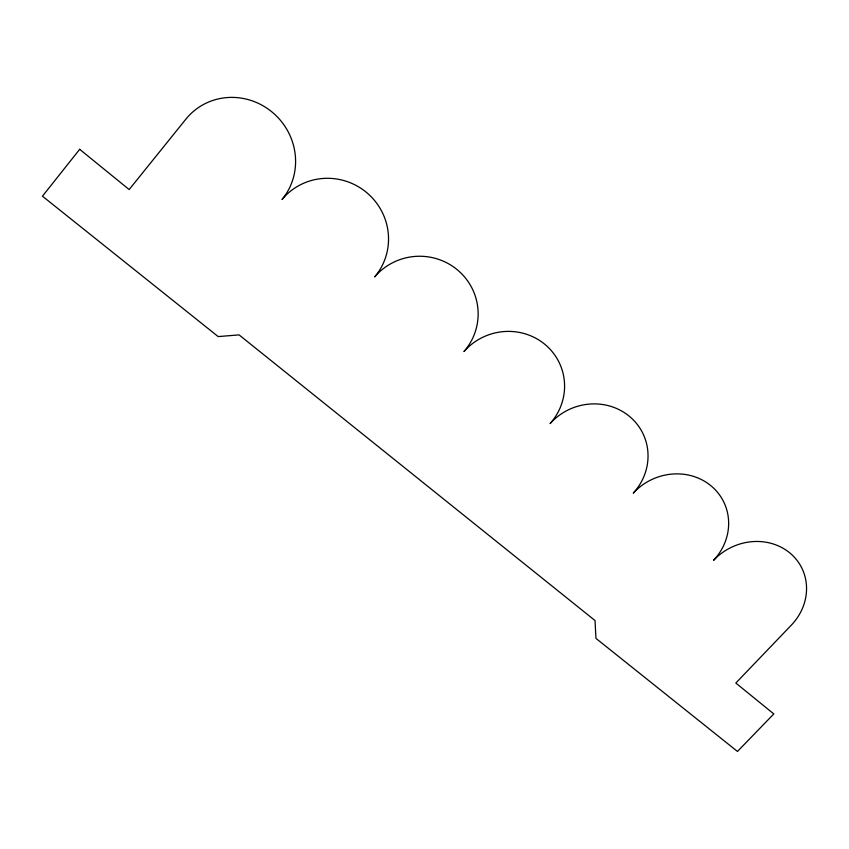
<?xml version="1.0" encoding="UTF-8"?>
<svg xmlns="http://www.w3.org/2000/svg" width="849" height="849" viewBox="0 0 849 849"><rect width="100%" height="100%" fill="white"/><g stroke="black" fill="none" stroke-linecap="round" stroke-linejoin="round"><path stroke-width="1.27" d="M79.679 149.307L42.45 196.193L218.182 336.586L239.068 334.888L595.032 620.545L595.956 638.395L737.463 751.45L773.81 713.935L735.828 683.042L791.268 625.214A54.909 49.964 -27.5 0 0 790.037 553.102A54.909 49.964 -27.5 0 0 713.616 560.298A55.758 51.789 -26.6 0 0 711.207 485.978A55.758 51.789 -26.6 0 0 633.269 493.131A56.628 53.699 -24.8 0 0 629.608 416.498A56.628 53.699 -24.8 0 0 550.099 423.598A57.552 55.705 -20.3 0 0 545.09 344.524A57.552 55.705 -20.3 0 0 463.947 351.582A58.613 57.732 -2.9 0 0 457.505 269.94A58.613 57.732 -2.9 0 0 374.653 276.923A60.364 59.207 36.8 0 0 366.662 192.574A60.364 59.207 36.8 0 0 282.027 199.504A62.699 60.268 47.9 0 0 272.38 112.291A62.699 60.268 47.9 0 0 185.899 119.136L129.165 189.56L79.679 149.307"/></g></svg>
